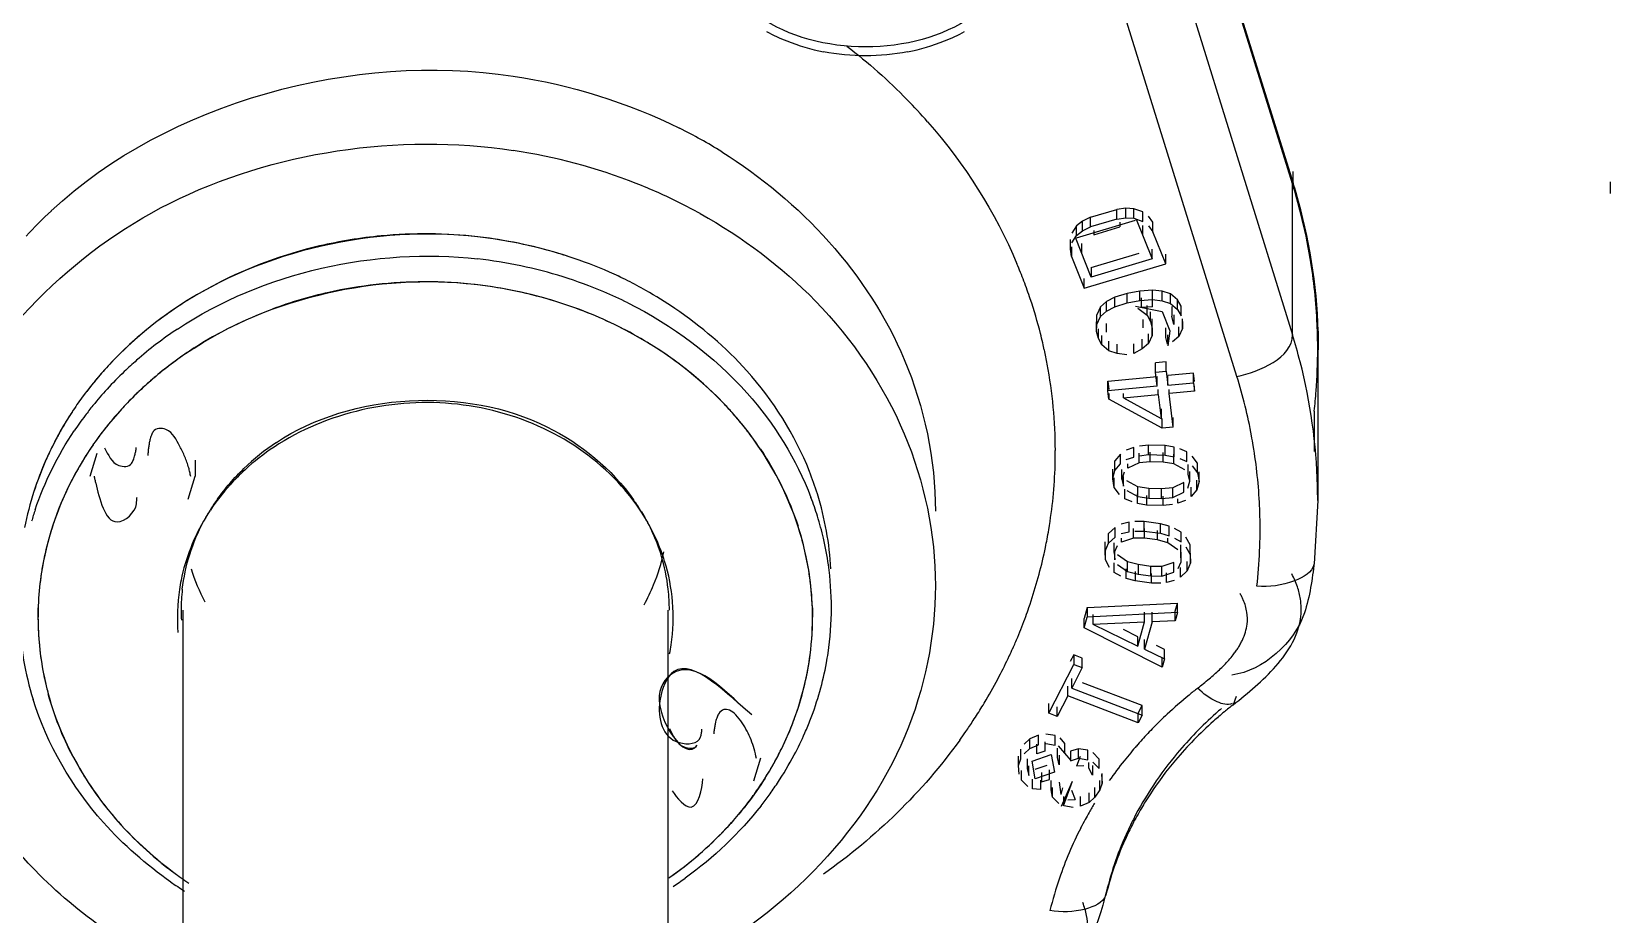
# Model space of a CAD drawing. Header units: millimetres. Extents: x 0 to 10500, y 0 to 7425.
# Drawn here: x 2895.42 to 2937.2, y 5648.55 to 5671.92 of the extents above; entities that cross this region are included whole.
import ezdxf

# ---------------------------------------------------------------- set-up
doc = ezdxf.new("R2010")
doc.units = ezdxf.units.MM
doc.header["$LTSCALE"] = 577.5
doc.layers.get('0').update_dxf_attribs({"linetype": 'CONTINUOUS'})

msp = doc.modelspace()

# ---------------------------------------------------------------- linework, layer by layer
at = {"color": 6, "linetype": 'Continuous'}
for p, q in [((2928.791, 5667.889), (2923.622, 5684.541)), ((2923.624, 5684.547), (2928.809, 5667.907)), ((2923.622, 5680.541), (2928.791, 5663.888)), ((2927.319, 5662.784), (2922.487, 5678.35)), ((2928.809, 5667.907), (2928.809, 5668.215)), ((2928.791, 5663.888), (2928.791, 5667.889)), ((2937.205, 5667.632), (2937.205, 5667.939)), ((2923.233, 5666.898), (2923.077, 5666.773)), ((2923.449, 5667.002), (2923.233, 5666.898)), ((2923.233, 5666.644), (2923.233, 5666.898)), ((2923.449, 5667.002), (2924.138, 5667.209)), ((2923.449, 5666.748), (2923.449, 5667.002)), ((2924.138, 5666.955), (2923.449, 5666.748)), ((2924.382, 5667.242), (2924.138, 5667.209)), ((2924.138, 5666.955), (2924.138, 5667.209)), ((2924.138, 5666.955), (2924.382, 5666.988)), ((2924.382, 5666.988), (2924.382, 5667.242)), ((2924.594, 5667.227), (2924.382, 5667.242)), ((2924.382, 5666.988), (2924.594, 5666.973)), ((2924.594, 5666.973), (2924.594, 5667.227)), ((2924.834, 5667.142), (2924.594, 5667.227)), ((2924.594, 5666.973), (2924.834, 5666.888)), ((2924.834, 5666.888), (2924.834, 5667.142)), ((2925.098, 5666.868), (2924.982, 5667.029)), ((2925.098, 5666.614), (2925.098, 5666.868)), ((2923.077, 5666.773), (2922.95, 5666.577)), ((2922.95, 5666.323), (2923.077, 5666.519)), ((2923.077, 5666.519), (2923.077, 5666.773)), ((2923.077, 5666.519), (2923.233, 5666.644)), ((2923.233, 5666.644), (2923.449, 5666.748)), ((2924.982, 5666.775), (2925.098, 5666.614)), ((2925.435, 5665.772), (2925.098, 5666.614)), ((2922.914, 5666.155), (2922.914, 5666.409)), ((2922.938, 5665.966), (2922.914, 5666.155)), ((2922.938, 5666.22), (2922.938, 5665.966)), ((2923.466, 5665.671), (2924.737, 5666.053)), ((2925.075, 5665.9), (2925.075, 5666.154)), ((2925.435, 5665.772), (2925.435, 5666.026)), ((2922.938, 5665.966), (2923.274, 5665.124)), ((2923.274, 5665.124), (2925.435, 5665.772)), ((2925.075, 5665.9), (2923.466, 5665.417)), ((2923.466, 5665.671), (2923.466, 5665.417)), ((2923.274, 5665.124), (2923.274, 5665.378)), ((2923.872, 5664.773), (2923.708, 5664.628)), ((2924.091, 5664.889), (2923.872, 5664.773)), ((2923.872, 5664.519), (2923.872, 5664.773)), ((2924.415, 5664.987), (2924.091, 5664.889)), ((2924.091, 5664.635), (2924.091, 5664.889)), ((2924.748, 5665.049), (2924.415, 5664.987)), ((2924.415, 5664.733), (2924.415, 5664.987)), ((2924.415, 5664.733), (2924.748, 5664.795)), ((2925.09, 5665.075), (2924.748, 5665.049)), ((2924.748, 5664.795), (2924.748, 5665.049)), ((2924.748, 5664.795), (2925.09, 5664.821)), ((2924.793, 5664.614), (2924.793, 5664.868)), ((2925.09, 5664.821), (2925.09, 5665.075)), ((2925.346, 5665.046), (2925.09, 5665.075)), ((2925.09, 5664.821), (2925.346, 5664.792)), ((2925.346, 5664.792), (2925.346, 5665.046)), ((2925.563, 5664.972), (2925.346, 5665.046)), ((2925.346, 5664.792), (2925.563, 5664.718)), ((2925.563, 5664.718), (2925.563, 5664.972)), ((2925.751, 5664.817), (2925.563, 5664.972)), ((2925.751, 5664.563), (2925.751, 5664.817)), ((2925.843, 5664.645), (2925.751, 5664.817)), ((2923.708, 5664.628), (2923.61, 5664.42)), ((2923.61, 5664.166), (2923.61, 5664.42)), ((2923.61, 5664.166), (2923.708, 5664.374)), ((2923.708, 5664.374), (2923.708, 5664.628)), ((2923.708, 5664.374), (2923.872, 5664.519)), ((2923.872, 5664.519), (2924.091, 5664.635)), ((2924.091, 5664.635), (2924.415, 5664.733)), ((2924.698, 5664.596), (2924.942, 5664.413)), ((2924.942, 5664.413), (2924.942, 5664.667)), ((2924.942, 5664.413), (2925.035, 5664.241)), ((2925.035, 5664.241), (2925.035, 5664.495)), ((2925.563, 5664.718), (2925.751, 5664.563)), ((2925.751, 5664.563), (2925.843, 5664.391)), ((2925.843, 5664.391), (2925.843, 5664.645)), ((2923.608, 5663.976), (2923.608, 5664.23)), ((2923.608, 5663.976), (2923.61, 5664.166)), ((2923.653, 5663.795), (2923.608, 5663.976)), ((2923.653, 5663.795), (2923.653, 5664.049)), ((2924.979, 5663.661), (2924.979, 5663.915)), ((2925.035, 5664.241), (2925.079, 5664.059)), ((2925.077, 5663.869), (2925.077, 5664.123)), ((2925.079, 5664.059), (2925.077, 5663.869)), ((2925.079, 5664.059), (2925.079, 5664.313)), ((2925.779, 5663.847), (2925.779, 5664.101)), ((2925.876, 5664.055), (2925.779, 5663.847)), ((2925.876, 5664.055), (2925.876, 5664.309)), ((2925.879, 5664.246), (2925.876, 5664.055)), ((2923.745, 5663.622), (2923.653, 5663.795)), ((2923.745, 5663.622), (2923.745, 5663.876)), ((2923.933, 5663.467), (2923.745, 5663.622)), ((2923.933, 5663.467), (2923.933, 5663.721)), ((2924.15, 5663.393), (2924.15, 5663.647)), ((2924.596, 5663.4), (2924.596, 5663.654)), ((2924.816, 5663.517), (2924.596, 5663.4)), ((2924.816, 5663.517), (2924.816, 5663.771)), ((2924.979, 5663.661), (2924.816, 5663.517)), ((2925.077, 5663.869), (2924.979, 5663.661)), ((2925.482, 5663.894), (2925.482, 5663.64)), ((2925.779, 5663.847), (2925.615, 5663.703)), ((2929.458, 5663.509), (2929.458, 5659.509)), ((2929.483, 5663.507), (2929.483, 5663.815)), ((2924.15, 5663.393), (2923.933, 5663.467)), ((2924.406, 5663.365), (2924.15, 5663.393)), ((2925.451, 5663.179), (2925.161, 5663.153)), ((2925.161, 5662.899), (2925.161, 5663.153)), ((2925.451, 5662.925), (2925.451, 5663.179)), ((2923.9, 5662.663), (2925.206, 5662.783)), ((2923.9, 5662.409), (2923.9, 5662.663)), ((2923.9, 5662.663), (2923.928, 5662.441)), ((2925.161, 5662.899), (2925.451, 5662.925)), ((2925.206, 5662.529), (2925.161, 5662.899)), ((2925.206, 5662.529), (2925.206, 5662.783)), ((2925.451, 5662.925), (2925.496, 5662.556)), ((2926.173, 5662.873), (2925.496, 5662.81)), ((2925.496, 5662.556), (2925.496, 5662.81)), ((2926.173, 5662.619), (2926.173, 5662.873)), ((2926.201, 5662.651), (2926.173, 5662.873)), ((2925.206, 5662.529), (2923.9, 5662.409)), ((2923.928, 5662.187), (2923.9, 5662.409)), ((2923.928, 5662.335), (2923.928, 5662.187)), ((2924.314, 5662.223), (2924.314, 5662.335)), ((2924.314, 5662.223), (2925.233, 5662.308)), ((2925.233, 5662.308), (2925.233, 5662.441)), ((2925.233, 5662.308), (2925.311, 5661.68)), ((2925.496, 5662.556), (2926.173, 5662.619)), ((2925.524, 5662.335), (2925.524, 5662.441)), ((2926.201, 5662.397), (2925.524, 5662.335)), ((2925.633, 5661.449), (2925.524, 5662.335)), ((2926.173, 5662.619), (2926.201, 5662.397)), ((2926.201, 5662.397), (2926.201, 5662.529)), ((2925.343, 5661.422), (2923.928, 5662.187)), ((2924.314, 5662.223), (2925.311, 5661.68)), ((2925.311, 5661.934), (2925.311, 5661.68)), ((2929.366, 5661.87), (2929.366, 5660.803)), ((2925.343, 5661.422), (2925.343, 5661.676)), ((2925.633, 5661.449), (2925.343, 5661.422)), ((2925.633, 5661.449), (2925.633, 5661.703)), ((2897.143, 5660.75), (2896.958, 5660.138)), ((2899.751, 5660.576), (2899.751, 5660.146)), ((2924.243, 5660.734), (2924.09, 5660.553)), ((2924.243, 5660.48), (2924.243, 5660.734)), ((2924.59, 5660.91), (2924.393, 5660.841)), ((2924.393, 5660.587), (2924.59, 5660.656)), ((2924.59, 5660.656), (2924.59, 5660.91)), ((2924.731, 5660.503), (2924.731, 5660.757)), ((2924.982, 5660.973), (2924.738, 5660.943)), ((2924.738, 5660.689), (2924.982, 5660.719)), ((2924.982, 5660.719), (2924.982, 5660.973)), ((2925.42, 5660.96), (2924.982, 5660.973)), ((2924.982, 5660.719), (2925.42, 5660.706)), ((2925.024, 5660.532), (2925.024, 5660.786)), ((2925.364, 5660.522), (2925.364, 5660.776)), ((2925.42, 5660.706), (2925.42, 5660.96)), ((2925.661, 5660.916), (2925.42, 5660.96)), ((2925.42, 5660.706), (2925.661, 5660.662)), ((2925.654, 5660.477), (2925.654, 5660.731)), ((2925.661, 5660.662), (2925.661, 5660.916)), ((2925.997, 5660.795), (2925.806, 5660.875)), ((2925.806, 5660.621), (2925.997, 5660.541)), ((2925.997, 5660.541), (2925.997, 5660.795)), ((2926.277, 5660.49), (2926.139, 5660.679)), ((2899.565, 5659.543), (2899.75, 5660.154)), ((2924.033, 5660.078), (2924.033, 5660.332)), ((2924.033, 5660.078), (2924.09, 5660.299)), ((2924.09, 5660.299), (2924.09, 5660.553)), ((2924.09, 5660.299), (2924.243, 5660.48)), ((2924.276, 5660.071), (2924.276, 5660.325)), ((2924.332, 5660.255), (2924.276, 5660.071)), ((2924.731, 5660.503), (2924.433, 5660.363)), ((2924.433, 5660.363), (2924.433, 5660.477)), ((2925.024, 5660.532), (2924.731, 5660.503)), ((2925.364, 5660.522), (2925.024, 5660.532)), ((2925.654, 5660.477), (2925.364, 5660.522)), ((2925.94, 5660.32), (2925.654, 5660.477)), ((2926.033, 5660.206), (2926.033, 5660.46)), ((2926.074, 5660.019), (2926.033, 5660.206)), ((2926.074, 5660.019), (2926.074, 5660.273)), ((2926.139, 5660.425), (2926.277, 5660.236)), ((2926.277, 5660.236), (2926.277, 5660.49)), ((2926.277, 5660.236), (2926.318, 5660.012)), ((2926.318, 5660.012), (2926.318, 5660.266)), ((2924.073, 5659.854), (2924.033, 5660.078)), ((2924.073, 5659.854), (2924.073, 5660.108)), ((2924.212, 5659.664), (2924.073, 5659.854)), ((2924.276, 5660.071), (2924.317, 5659.884)), ((2924.317, 5659.884), (2924.317, 5660.138)), ((2924.353, 5659.548), (2924.353, 5659.802)), ((2924.696, 5659.867), (2924.41, 5660.024)), ((2924.41, 5659.77), (2924.696, 5659.613)), ((2924.696, 5659.613), (2924.696, 5659.867)), ((2924.986, 5659.821), (2924.696, 5659.867)), ((2924.986, 5659.821), (2924.986, 5659.567)), ((2925.327, 5659.811), (2924.986, 5659.821)), ((2925.62, 5659.84), (2925.327, 5659.811)), ((2925.327, 5659.557), (2925.327, 5659.811)), ((2925.917, 5659.98), (2925.62, 5659.84)), ((2925.62, 5659.586), (2925.62, 5659.84)), ((2925.917, 5659.726), (2925.917, 5659.98)), ((2926.019, 5659.835), (2926.074, 5660.019)), ((2926.107, 5659.609), (2926.107, 5659.863)), ((2926.26, 5659.79), (2926.107, 5659.609)), ((2926.26, 5659.79), (2926.26, 5660.044)), ((2926.318, 5660.012), (2926.26, 5659.79)), ((2924.545, 5659.469), (2924.353, 5659.548)), ((2924.689, 5659.427), (2924.689, 5659.681)), ((2924.931, 5659.383), (2924.689, 5659.427)), ((2924.696, 5659.613), (2924.986, 5659.567)), ((2924.931, 5659.637), (2924.931, 5659.383)), ((2925.368, 5659.371), (2924.931, 5659.383)), ((2924.986, 5659.567), (2925.327, 5659.557)), ((2925.327, 5659.557), (2925.62, 5659.586)), ((2925.368, 5659.371), (2925.368, 5659.625)), ((2925.613, 5659.401), (2925.368, 5659.371)), ((2925.62, 5659.586), (2925.917, 5659.726)), ((2925.76, 5659.434), (2925.76, 5659.548)), ((2925.957, 5659.502), (2925.76, 5659.434)), ((2929.458, 5659.509), (2929.364, 5657.827)), ((2900.117, 5659.203), (2900.027, 5659.054)), ((2911.563, 5659.203), (2911.652, 5659.054)), ((2924.465, 5658.93), (2924.259, 5658.883)), ((2924.465, 5658.676), (2924.465, 5658.93)), ((2924.862, 5658.951), (2924.616, 5658.947)), ((2924.862, 5658.697), (2924.862, 5658.951)), ((2925.295, 5658.892), (2924.862, 5658.951)), ((2924.095, 5658.792), (2923.918, 5658.629)), ((2923.918, 5658.375), (2923.918, 5658.629)), ((2923.918, 5658.375), (2924.095, 5658.538)), ((2924.095, 5658.538), (2924.095, 5658.792)), ((2924.259, 5658.629), (2924.465, 5658.676)), ((2924.582, 5658.51), (2924.268, 5658.402)), ((2924.268, 5658.402), (2924.268, 5658.507)), ((2924.582, 5658.51), (2924.582, 5658.764)), ((2924.877, 5658.507), (2924.582, 5658.51)), ((2924.616, 5658.693), (2924.862, 5658.697)), ((2924.862, 5658.697), (2925.295, 5658.638)), ((2924.877, 5658.507), (2924.877, 5658.761)), ((2925.214, 5658.462), (2924.877, 5658.507)), ((2925.214, 5658.462), (2925.214, 5658.716)), ((2925.295, 5658.638), (2925.295, 5658.892)), ((2925.529, 5658.823), (2925.295, 5658.892)), ((2925.295, 5658.638), (2925.529, 5658.569)), ((2925.495, 5658.386), (2925.495, 5658.507)), ((2925.529, 5658.569), (2925.529, 5658.823)), ((2925.845, 5658.667), (2925.666, 5658.767)), ((2925.666, 5658.513), (2925.845, 5658.413)), ((2925.845, 5658.413), (2925.845, 5658.667)), ((2926.08, 5658.335), (2925.969, 5658.538)), ((2923.83, 5658.161), (2923.83, 5658.415)), ((2923.83, 5658.161), (2923.918, 5658.375)), ((2923.838, 5657.935), (2923.83, 5658.161)), ((2923.838, 5657.935), (2923.838, 5658.189)), ((2924.07, 5658.128), (2924.07, 5658.382)), ((2924.152, 5658.305), (2924.07, 5658.128)), ((2924.07, 5658.128), (2924.085, 5657.939)), ((2924.085, 5657.939), (2924.085, 5658.193)), ((2924.423, 5657.884), (2924.161, 5658.07)), ((2925.495, 5658.386), (2925.214, 5658.462)), ((2925.757, 5658.2), (2925.495, 5658.386)), ((2925.833, 5658.077), (2925.833, 5658.331)), ((2925.848, 5657.887), (2925.833, 5658.077)), ((2925.848, 5657.887), (2925.848, 5658.141)), ((2925.969, 5658.284), (2926.08, 5658.081)), ((2926.08, 5658.081), (2926.08, 5658.335)), ((2926.08, 5658.081), (2926.088, 5657.854)), ((2926.088, 5657.854), (2926.088, 5658.108)), ((2923.949, 5657.732), (2923.838, 5657.935)), ((2924.073, 5657.602), (2924.073, 5657.856)), ((2924.161, 5657.816), (2924.423, 5657.63)), ((2924.39, 5657.446), (2924.39, 5657.7)), ((2924.423, 5657.63), (2924.423, 5657.884)), ((2924.705, 5657.808), (2924.423, 5657.884)), ((2924.705, 5657.808), (2924.705, 5657.554)), ((2925.041, 5657.762), (2924.705, 5657.808)), ((2925.041, 5657.508), (2925.041, 5657.762)), ((2925.336, 5657.76), (2925.041, 5657.762)), ((2925.651, 5657.867), (2925.336, 5657.76)), ((2925.336, 5657.506), (2925.336, 5657.76)), ((2925.651, 5657.613), (2925.651, 5657.867)), ((2925.767, 5657.71), (2925.848, 5657.887)), ((2925.823, 5657.477), (2925.823, 5657.731)), ((2926.001, 5657.641), (2926.001, 5657.895)), ((2926.088, 5657.854), (2926.001, 5657.641)), ((2924.252, 5657.503), (2924.073, 5657.602)), ((2924.623, 5657.377), (2924.39, 5657.446)), ((2924.423, 5657.63), (2924.705, 5657.554)), ((2924.623, 5657.631), (2924.623, 5657.377)), ((2925.056, 5657.318), (2924.623, 5657.377)), ((2924.705, 5657.554), (2925.041, 5657.508)), ((2925.041, 5657.508), (2925.336, 5657.506)), ((2925.056, 5657.318), (2925.056, 5657.572)), ((2925.303, 5657.322), (2925.056, 5657.318)), ((2925.336, 5657.506), (2925.651, 5657.613)), ((2925.454, 5657.339), (2925.454, 5657.593)), ((2925.659, 5657.387), (2925.454, 5657.339)), ((2926.001, 5657.641), (2925.823, 5657.477)), ((2895.59, 5656.667), (2895.59, 5656.417)), ((2899.42, 5656.606), (2899.42, 5642.358)), ((2912.259, 5656.606), (2912.259, 5642.358)), ((2916.09, 5656.667), (2916.09, 5656.417)), ((2923.361, 5656.675), (2923.281, 5656.386)), ((2923.281, 5656.132), (2923.361, 5656.421)), ((2923.361, 5656.675), (2925.744, 5656.793)), ((2923.361, 5656.675), (2923.361, 5656.421)), ((2925.744, 5656.539), (2923.361, 5656.421)), ((2923.51, 5656.491), (2923.51, 5656.237)), ((2924.877, 5656.298), (2924.877, 5656.552)), ((2925.076, 5656.295), (2925.076, 5656.549)), ((2925.684, 5656.577), (2925.744, 5656.793)), ((2925.684, 5656.323), (2925.684, 5656.577)), ((2925.744, 5656.539), (2925.684, 5656.323)), ((2925.744, 5656.539), (2925.744, 5656.793)), ((2923.281, 5656.132), (2923.281, 5656.386)), ((2925.346, 5655.095), (2923.281, 5656.132)), ((2923.51, 5656.237), (2924.877, 5656.298)), ((2923.51, 5656.237), (2924.698, 5655.648)), ((2924.698, 5655.902), (2924.321, 5656.089)), ((2924.698, 5655.648), (2924.877, 5656.298)), ((2925.076, 5656.295), (2924.878, 5655.573)), ((2925.684, 5656.323), (2925.076, 5656.295)), ((2924.698, 5655.648), (2924.698, 5655.902)), ((2924.878, 5655.573), (2924.878, 5655.827)), ((2924.878, 5655.573), (2925.406, 5655.312)), ((2925.406, 5655.566), (2925.188, 5655.673)), ((2925.406, 5655.312), (2925.406, 5655.566)), ((2922.342, 5653.879), (2923.003, 5655.169)), ((2923.003, 5655.423), (2922.911, 5655.244)), ((2923.003, 5655.423), (2923.003, 5655.169)), ((2923.225, 5655.337), (2923.003, 5655.423)), ((2923.003, 5655.169), (2923.225, 5655.083)), ((2923.225, 5655.083), (2923.225, 5655.337)), ((2925.346, 5655.095), (2925.346, 5655.349)), ((2925.406, 5655.312), (2925.346, 5655.095)), ((2923.225, 5655.083), (2922.947, 5654.54)), ((2922.947, 5654.54), (2922.947, 5654.794)), ((2922.843, 5654.337), (2922.565, 5653.794)), ((2922.843, 5654.337), (2922.843, 5654.591)), ((2924.71, 5653.62), (2922.843, 5654.337)), ((2922.947, 5654.54), (2924.814, 5653.823)), ((2924.814, 5654.077), (2923.237, 5654.683)), ((2927.3, 5654.321), (2927.217, 5654.1)), ((2922.342, 5653.879), (2922.342, 5654.133)), ((2922.565, 5653.794), (2922.565, 5654.048)), ((2924.71, 5653.874), (2924.814, 5654.077)), ((2924.814, 5653.823), (2924.814, 5654.077)), ((2922.565, 5653.794), (2922.342, 5653.879)), ((2924.71, 5653.62), (2924.71, 5653.874)), ((2924.814, 5653.823), (2924.71, 5653.62)), ((2921.836, 5653.195), (2921.687, 5653.055)), ((2922.07, 5653.293), (2921.836, 5653.195)), ((2921.836, 5652.941), (2921.836, 5653.195)), ((2922.07, 5653.039), (2922.07, 5653.293)), ((2922.514, 5653.286), (2922.26, 5653.326)), ((2922.26, 5653.072), (2922.514, 5653.032)), ((2922.514, 5653.032), (2922.514, 5653.286)), ((2922.766, 5653.074), (2922.64, 5653.223)), ((2914.536, 5652.084), (2914.722, 5652.695)), ((2921.537, 5652.49), (2921.537, 5652.744)), ((2921.537, 5652.49), (2921.602, 5652.672)), ((2921.602, 5652.672), (2921.602, 5652.926)), ((2921.687, 5652.801), (2921.836, 5652.941)), ((2921.836, 5652.941), (2922.07, 5653.039)), ((2923.125, 5652.938), (2922.913, 5652.873)), ((2922.913, 5652.619), (2923.125, 5652.684)), ((2923.125, 5652.684), (2923.125, 5652.938)), ((2923.378, 5652.898), (2923.125, 5652.938)), ((2923.125, 5652.684), (2923.378, 5652.644)), ((2923.378, 5652.644), (2923.378, 5652.898)), ((2923.673, 5652.665), (2923.505, 5652.835)), ((2923.673, 5652.411), (2923.673, 5652.665)), ((2921.557, 5652.267), (2921.537, 5652.49)), ((2921.619, 5652.107), (2921.619, 5652.361)), ((2923.398, 5652.42), (2923.398, 5652.571)), ((2923.505, 5652.581), (2923.673, 5652.411)), ((2923.735, 5652.252), (2923.755, 5652.028)), ((2923.755, 5652.028), (2923.755, 5652.282)), ((2921.787, 5651.938), (2921.619, 5652.107)), ((2921.913, 5651.875), (2921.913, 5652.129)), ((2922.125, 5651.855), (2921.913, 5651.875)), ((2922.441, 5651.655), (2922.4, 5651.846)), ((2922.441, 5651.655), (2922.441, 5651.909)), ((2922.672, 5651.722), (2922.716, 5651.9)), ((2923.562, 5651.653), (2923.562, 5651.907)), ((2923.69, 5651.846), (2923.562, 5651.653)), ((2923.69, 5651.846), (2923.69, 5652.1)), ((2923.755, 5652.028), (2923.69, 5651.846)), ((2922.609, 5651.485), (2922.441, 5651.655)), ((2922.735, 5651.422), (2922.735, 5651.676)), ((2922.989, 5651.382), (2922.735, 5651.422)), ((2923.179, 5651.415), (2923.179, 5651.669)), ((2923.413, 5651.513), (2923.179, 5651.415)), ((2923.413, 5651.513), (2923.413, 5651.767)), ((2923.562, 5651.653), (2923.413, 5651.513)), ((2923.863, 5649.146), (2923.853, 5649.058))]:
    msp.add_line(p, q, dxfattribs=at)
at = {"color": 2, "linetype": 'Continuous'}
for p, q in [((2923.075, 5666.459), (2924.638, 5666.928)), ((2924.223, 5666.868), (2924.223, 5666.744)), ((2924.654, 5666.952), (2925.075, 5665.9)), ((2923.466, 5665.417), (2923.045, 5666.47)), ((2923.533, 5666.537), (2924.223, 5666.744)), ((2923.533, 5666.654), (2923.533, 5666.537)), ((2924.822, 5666.785), (2924.822, 5666.531)), ((2923.214, 5666.049), (2923.214, 5666.303)), ((2925.088, 5664.63), (2925.088, 5664.884)), ((2924.633, 5664.645), (2925.342, 5664.507)), ((2925.088, 5664.63), (2924.793, 5664.614)), ((2925.342, 5664.507), (2925.543, 5663.993)), ((2925.596, 5664.637), (2925.596, 5664.383)), ((2925.65, 5664.165), (2925.596, 5664.383)), ((2925.65, 5664.419), (2925.65, 5664.165)), ((2923.86, 5664.187), (2923.86, 5663.964)), ((2924.828, 5664.294), (2924.828, 5664.072)), ((2925.437, 5663.822), (2925.437, 5664.076)), ((2925.543, 5663.993), (2925.493, 5663.595)), ((2925.482, 5663.64), (2925.437, 5663.822)), ((2922.026, 5652.804), (2922.026, 5653.058)), ((2922.238, 5653.123), (2922.238, 5652.869)), ((2922.766, 5652.82), (2922.766, 5653.074)), ((2921.769, 5652.672), (2921.769, 5652.418)), ((2921.897, 5652.611), (2922.406, 5652.785)), ((2922.238, 5652.869), (2922.026, 5652.804)), ((2922.406, 5652.785), (2922.488, 5652.317)), ((2922.575, 5652.701), (2922.575, 5652.955)), ((2922.616, 5652.51), (2922.575, 5652.701)), ((2922.932, 5652.625), (2922.598, 5653.018)), ((2922.616, 5652.764), (2922.616, 5652.51)), ((2922.913, 5652.873), (2922.913, 5652.619)), ((2923.173, 5652.732), (2923.075, 5652.472)), ((2921.769, 5652.418), (2921.81, 5652.226)), ((2921.81, 5652.226), (2921.81, 5652.48)), ((2921.979, 5652.142), (2921.897, 5652.611)), ((2921.979, 5652.396), (2922.301, 5652.506)), ((2922.488, 5652.317), (2921.979, 5652.142)), ((2922.147, 5652.312), (2922.147, 5652.058)), ((2922.359, 5652.124), (2922.359, 5652.378)), ((2923.271, 5652.483), (2923.075, 5652.472)), ((2923.502, 5652.239), (2923.398, 5652.42)), ((2923.502, 5652.493), (2923.502, 5652.239)), ((2922.125, 5652.109), (2922.125, 5651.855)), ((2922.147, 5652.058), (2922.359, 5652.124)), ((2922.4, 5651.846), (2922.4, 5652.1)), ((2922.672, 5651.722), (2922.628, 5652.052)), ((2922.674, 5651.42), (2922.967, 5652.078)), ((2922.729, 5651.423), (2922.967, 5652.078)), ((2922.94, 5651.842), (2923.038, 5651.594)), ((2922.842, 5651.583), (2923.038, 5651.594))]:
    msp.add_line(p, q, dxfattribs=at)
at = {"color": 6, "linetype": 'Continuous'}
for centre, radius, start, end in [((2917.383, 5676.638), 5.349, 242.0088, 248.3023), ((2917.604, 5676.638), 5.349, 291.6977, 297.9912), ((2917.457, 5676.825), 5.55, 248.3058, 258.819), ((2917.53, 5676.825), 5.55, 281.181, 291.6942), ((2908.179, 5659.923), 14.57, 41.2481, 44.3712), ((2906.412, 5656.991), 13.814, 58.2314, 63.5205), ((2905.893, 5653.769), 15.17, 68.6425, 81.3748), ((2906.206, 5654.595), 14.287, 63.5402, 68.6034), ((2914.453, 5663.438), 15.012, 14.0679, 17.2455), ((2914.602, 5663.48), 14.881, 16.2469, 17.3071), ((2906.393, 5654.984), 13.855, 60.9725, 63.5167), ((2914.586, 5663.479), 14.897, 1.9437, 16.2343), ((2904.303, 5658.207), 12.258, 132.999, 137.4324), ((2914.606, 5663.476), 14.855, 9.4266, 14.0712), ((2905.819, 5654.335), 12.226, 95.3806, 103.122), ((2905.84, 5654.168), 12.394, 83.5619, 95.4048), ((2905.852, 5654.348), 12.213, 71.8992, 83.5247), ((2905.85, 5653.752), 12.224, 72.6903, 83.5363), ((2909.356, 5660.652), 13.178, 20.7035, 22.8587), ((2914.788, 5663.506), 14.671, 2.5792, 9.4261), ((2905.336, 5655.534), 10.925, 117.4, 123.6448), ((2905.838, 5653.521), 11.772, 90.1108, 102.5219), ((2905.844, 5653.547), 11.747, 83.2522, 90.1404), ((2905.852, 5653.646), 11.647, 72.7936, 83.2338), ((2905.982, 5654.176), 11.78, 67.1129, 72.6898), ((2906.214, 5655.31), 11.184, 63.5241, 66.2849), ((2909.41, 5660.673), 13.121, 19.6078, 20.7027), ((2905.761, 5653.907), 11.379, 102.568, 110.4574), ((2906.036, 5654.213), 11.052, 63.5931, 72.8369), ((2906.191, 5654.676), 11.238, 63.5293, 67.1016), ((2909.447, 5660.686), 13.081, 18.5079, 19.6078), ((2909.541, 5660.717), 12.982, 14.2894, 18.5119), ((2905.044, 5655.392), 10.395, 123.661, 131.1778), ((2906.286, 5654.747), 10.462, 58.6012, 63.5185), ((2909.64, 5660.743), 12.88, 13.1607, 14.2853), ((2914.852, 5663.51), 14.606, 0.0004, 2.5745), ((2914.798, 5663.497), 14.685, 1.1657, 1.9005), ((2905.135, 5655.13), 10.001, 122.7456, 129.5613), ((2906.344, 5654.843), 10.35, 55.9935, 58.5994), ((2909.677, 5660.752), 12.841, 12.3138, 13.1605), ((2914.446, 5659.435), 15.02, 14.4329, 17.2451), ((2914.822, 5663.51), 14.636, 355.667, 359.9998), ((2914.83, 5663.498), 14.652, 359.9882, 1.1659), ((2904.849, 5655.621), 10.094, 131.1998, 133.724), ((2906.528, 5655.105), 10.03, 48.265, 56.0258), ((2909.71, 5660.759), 12.808, 11.461, 12.3138), ((2909.743, 5660.766), 12.775, 10.598, 11.461), ((2909.936, 5660.798), 12.579, 0.1596, 10.6151), ((2914.673, 5659.493), 14.786, 1.5436, 14.4381), ((2904.325, 5656.691), 9.379, 139.916, 143.3773), ((2904.692, 5655.784), 9.868, 133.7188, 137.4849), ((2904.958, 5655.347), 9.721, 129.5767, 132.6126), ((2914.192, 5658.705), 13.747, 10.5267, 17.261), ((2904.483, 5655.975), 9.585, 137.486, 140.8906), ((2904.793, 5655.526), 9.477, 132.6077, 136.6076), ((2906.955, 5655.585), 9.387, 42.0605, 48.2578), ((2914.816, 5663.511), 14.642, 353.5669, 355.6675), ((2903.947, 5656.96), 8.915, 146.4027, 149.928), ((2904.306, 5656.12), 9.356, 140.8957, 142.9758), ((2904.464, 5655.827), 9.031, 137.9006, 142.687), ((2904.648, 5655.665), 9.276, 136.617, 137.9164), ((2907.263, 5655.87), 8.967, 38.1044, 42.0292), ((2903.868, 5657.007), 8.823, 149.9306, 151.8958), ((2904.128, 5656.254), 9.133, 142.9714, 146.1053), ((2903.666, 5657.108), 8.597, 151.8585, 162.1553), ((2904.122, 5656.085), 8.603, 145.0485, 147.0133), ((2904.228, 5656.01), 8.733, 142.7003, 145.0452), ((2905.334, 5655.876), 6.202, 123.6394, 133.8425), ((2907.353, 5655.942), 8.852, 36.8086, 38.0989), ((2907.433, 5656.001), 8.752, 33.7523, 36.812), ((2914.314, 5658.729), 13.622, 9.4268, 10.5189), ((2903.951, 5656.19), 8.402, 146.9823, 156.5148), ((2905.341, 5655.656), 6.324, 123.6421, 132.4705), ((2910.116, 5660.807), 12.399, 358.3264, 359.2508), ((2910.146, 5660.807), 12.368, 359.2508, 0.1202), ((2914.401, 5658.743), 13.534, 2.6185, 9.432), ((2905.153, 5655.865), 6.043, 132.4899, 137.8614), ((2909.964, 5660.815), 12.551, 350.4562, 358.3123), ((2904.897, 5656.091), 5.701, 137.827, 146.3497), ((2906.834, 5656.135), 5.634, 31.2346, 41.7555), ((2914.851, 5659.51), 14.607, 359.9975, 1.4956), ((2903.567, 5656.354), 7.984, 156.4929, 168.0538), ((2904.711, 5656.425), 5.369, 146.4018, 148.8463), ((2904.771, 5656.385), 5.441, 144.5183, 146.4007), ((2906.899, 5656.381), 5.451, 31.1721, 35.1886), ((2908.257, 5656.613), 8.339, 17.2776, 20.9079), ((2914.464, 5658.747), 13.47, 1.4872, 2.6137), ((2903.458, 5656.597), 8.377, 161.467, 163.6371), ((2904.664, 5656.454), 5.314, 148.845, 151.9586), ((2904.694, 5656.233), 5.454, 146.4047, 148.8012), ((2908.359, 5656.646), 8.231, 13.0729, 17.272), ((2914.45, 5658.747), 13.484, 353.5637, 1.4831), ((2908.244, 5656.398), 7.845, 8.0033, 18.019), ((2908.392, 5656.654), 8.198, 8.0908, 13.0735), ((2909.773, 5660.845), 12.744, 348.3258, 349.332), ((2909.809, 5660.838), 12.707, 349.3319, 350.4701), ((2907.266, 5659.186), 4.998, 337.5067, 347.9825), ((2909.625, 5660.879), 12.896, 340.9688, 347.5107), ((2909.743, 5660.851), 12.775, 347.5195, 348.3259), ((2903.305, 5656.418), 7.715, 169.6524, 181.4847), ((2903.305, 5656.417), 7.715, 168.1114, 169.6437), ((2904.502, 5659.217), 5.092, 197.349, 208.0625), ((2907.368, 5656.597), 4.933, 6.5535, 17.2793), ((2907.396, 5656.409), 5.006, 4.7448, 17.314), ((2908.447, 5656.661), 8.141, 0.0406, 8.0948), ((2904.206, 5656.418), 4.929, 168.5538, 171.4777), ((2907.082, 5659.259), 5.196, 331.0954, 337.5352), ((2908.327, 5656.41), 7.762, 0.8675, 7.9994), ((2904.212, 5656.419), 4.934, 171.4996, 184.7497), ((2904.229, 5656.609), 4.85, 173.5152, 180.0387), ((2907.402, 5656.602), 4.898, 3.2133, 6.5454), ((2907.421, 5656.603), 4.879, 0.0353, 3.2132), ((2907.467, 5656.414), 4.934, 351.4996, 4.7497), ((2927.3, 5656.636), 1.722, 353.5731, 8.6159), ((2904.258, 5656.609), 4.879, 180.0353, 183.2132), ((2908.413, 5656.411), 7.676, 352.5764, 0.8699), ((2908.53, 5656.661), 8.059, 351.4714, 0.0419), ((2909.46, 5660.935), 13.07, 337.2995, 339.8706), ((2909.512, 5660.916), 13.015, 339.8716, 340.9773), ((2903.314, 5656.683), 8.224, 182.3465, 197.2573), ((2903.342, 5656.419), 7.752, 181.4806, 192.5649), ((2907.475, 5656.415), 4.927, 348.7283, 351.4781), ((2909.255, 5661.024), 13.294, 334.9347, 335.8916), ((2909.362, 5660.976), 13.177, 335.8909, 337.2995), ((2908.251, 5656.441), 7.84, 341.0044, 352.5157), ((2908.286, 5656.714), 8.309, 338.8681, 349.5458), ((2908.536, 5656.661), 8.053, 349.5919, 351.4623), ((2909.098, 5661.098), 13.467, 332.3865, 334.9313), ((2924.879, 5657.256), 2.975, 318.4212, 322.0229), ((2903.348, 5656.42), 7.758, 192.5634, 195.1704), ((2908.857, 5661.225), 13.74, 329.3975, 332.3851), ((2933.779, 5644.962), 12.164, 129.4245, 133.0704), ((2933.934, 5644.776), 12.406, 128.0989, 129.4326), ((2908.01, 5656.516), 8.093, 338.6754, 341.0532), ((2908.623, 5661.363), 14.012, 327.6339, 328.5249), ((2908.695, 5661.319), 13.927, 328.5249, 329.4023), ((2933.761, 5646.043), 10.5, 130.7306, 131.7961), ((2933.673, 5645.834), 10.488, 129.6029, 130.6723), ((2933.722, 5645.774), 10.565, 128.0009, 129.6023), ((2907.824, 5656.593), 8.294, 329.1911, 338.6474), ((2908.034, 5656.804), 8.576, 336.2826, 338.9113), ((2908.464, 5661.466), 14.201, 325.3457, 326.7617), ((2908.552, 5661.408), 14.095, 326.7624, 327.6339), ((2933.391, 5645.366), 11.604, 135.5059, 136.573), ((2933.545, 5645.213), 11.821, 133.0754, 135.5019), ((2933.37, 5646.163), 10.04, 131.6394, 139.8428), ((2933.529, 5646.292), 10.161, 131.7536, 140.0337), ((2933.628, 5645.886), 10.42, 130.6723, 131.687), ((2916.158, 5653.112), 2.692, 172.7779, 175.3684), ((2907.914, 5656.857), 8.707, 332.0456, 336.2788), ((2908.368, 5661.532), 14.317, 324.2206, 325.3461), ((2933.233, 5645.514), 11.387, 136.5691, 138.8356), ((2904.23, 5656.809), 8.725, 207.7935, 217.2285), ((2907.761, 5656.94), 8.881, 326.3938, 332.0417), ((2932.958, 5645.752), 11.023, 140.0379, 141.4785), ((2933.058, 5645.669), 11.153, 138.8392, 140.0374), ((2932.871, 5646.59), 9.384, 139.8695, 146.6815), ((2907.678, 5656.676), 8.462, 327.7601, 329.2187), ((2932.829, 5645.854), 10.859, 141.4734, 144.9142), ((2907.597, 5657.048), 9.077, 323.9683, 326.3988), ((2904.493, 5657.001), 9.051, 217.1826, 219.2395), ((2907.438, 5657.163), 9.274, 321.8148, 323.9693), ((2932.46, 5646.099), 10.416, 148.7663, 150.3671), ((2932.544, 5646.808), 8.991, 148.2902, 149.5299), ((2932.626, 5646.757), 9.088, 146.7095, 148.2896), ((2904.776, 5657.245), 9.424, 219.3006, 230.8199), ((2932.296, 5646.189), 10.229, 151.5314, 152.9665), ((2932.376, 5646.146), 10.319, 150.3678, 151.5318), ((2932.572, 5646.981), 8.977, 152.9218, 155.0729), ((2932.415, 5646.883), 8.842, 149.5245, 152.7176), ((2906.722, 5657.475), 9.712, 305.1487, 316.6057), ((2932.212, 5646.231), 10.134, 152.9609, 161.1323), ((2932.342, 5647.08), 8.726, 155.0253, 166.3098), ((2932.299, 5646.943), 8.711, 152.7234, 154.0991), ((2904.884, 5657.369), 9.589, 230.7863, 233.5039), ((2905.284, 5658.275), 10.805, 235.138, 237.4389), ((2904.88, 5657.363), 9.582, 233.5032, 236.4111), ((2906.558, 5658.05), 10.528, 303.6816, 305.8205), ((2932.072, 5646.28), 9.986, 161.1354, 166.2423)]:
    msp.add_arc(centre, radius, start, end, dxfattribs=at)
at = {"color": 2, "linetype": 'Continuous'}
for centre, radius, start, end in [((2905.849, 5654.331), 12.23, 73.3035, 83.5348), ((2905.907, 5654.534), 12.019, 71.8735, 73.2891), ((2906.011, 5654.839), 11.697, 66.3005, 71.8947), ((2905.85, 5653.637), 11.657, 72.804, 83.536), ((2906.215, 5655.311), 11.183, 63.5241, 66.2825), ((2905.605, 5654.425), 12.249, 60.3027, 62.8186), ((2906.037, 5654.215), 11.049, 63.5941, 72.8472), ((2905.814, 5654.786), 11.832, 55.9058, 60.3159), ((2905.011, 5656.022), 10.339, 123.6477, 133.5403), ((2904.712, 5656.349), 9.896, 133.5876, 136.8687), ((2904.532, 5656.517), 9.649, 136.8692, 139.9198), ((2905.074, 5655.207), 9.902, 125.7463, 129.5955), ((2905.155, 5655.096), 10.04, 123.6817, 125.7509), ((2904.397, 5656.632), 9.472, 139.9252, 141.1772), ((2904.929, 5655.383), 9.674, 129.5931, 133.7424), ((2904.103, 5656.856), 9.103, 143.3811, 146.3963), ((2904.283, 5656.723), 9.326, 141.1747, 143.3845), ((2904.758, 5655.561), 9.428, 133.7457, 136.9348), ((2903.956, 5656.955), 8.926, 146.401, 149.3038), ((2904.535, 5655.766), 9.125, 138.2367, 140.5024), ((2904.638, 5655.675), 9.262, 136.9402, 138.2391), ((2907.134, 5655.753), 9.141, 41.6747, 43.8226), ((2903.878, 5657.001), 8.835, 149.3042, 151.8933), ((2904.395, 5655.882), 8.943, 140.5021, 142.8147), ((2903.812, 5657.037), 8.76, 151.8946, 153.5249), ((2904.199, 5656.029), 8.698, 142.8081, 146.5202), ((2903.587, 5657.138), 8.514, 156.1594, 162.1766), ((2903.742, 5657.071), 8.682, 153.5234, 156.1708), ((2904.022, 5656.148), 8.484, 146.5254, 150.8759), ((2908.197, 5657.186), 8.399, 17.2664, 21.5641), ((2903.338, 5657.217), 8.252, 162.1717, 169.0294), ((2908.333, 5657.23), 8.256, 3.2185, 17.255), ((2908.254, 5656.4), 7.835, 9.2438, 17.2754), ((2903.283, 5656.42), 7.693, 168.8428, 171.461), ((2908.308, 5656.409), 7.781, 2.9351, 9.2424), ((2903.246, 5656.426), 7.655, 171.4644, 174.0533), ((2903.287, 5656.422), 7.696, 174.0564, 180.038), ((2903.433, 5656.431), 7.843, 180.1079, 197.2475), ((2908.405, 5656.411), 7.684, 351.4714, 0.0419), ((2908.35, 5656.412), 7.739, 0.0351, 2.9322), ((2907.759, 5656.629), 8.368, 330.8793, 333.6566), ((2907.627, 5656.705), 8.521, 326.402, 328.6538), ((2907.687, 5656.669), 8.451, 328.6538, 330.8803), ((2907.506, 5656.786), 8.666, 323.6973, 326.3977), ((2904.401, 5656.952), 8.949, 218.1251, 221.6749), ((2907.31, 5656.931), 8.91, 320.4255, 323.6948), ((2907.102, 5657.103), 9.18, 316.9013, 320.4247)]:
    msp.add_arc(centre, radius, start, end, dxfattribs=at)
at = {"color": 6, "linetype": 'Continuous'}
for points, knots in [([(2871.73, 5662.957), (2872.166, 5671.797), (2882.445, 5690.242), (2901.926, 5696.125), (2911.694, 5696.125)], [0, 0, 0, 0, 0.475361, 1, 1, 1, 1]), ([(2899.344, 5660.937), (2899.249, 5661.106), (2899.127, 5661.433), (2898.704, 5661.424), (2898.641, 5661.33)], [0, 0, 0, 0, 0.632912, 1, 1, 1, 1]), ([(2898.552, 5661.107), (2898.544, 5661.076), (2898.531, 5661.011), (2898.521, 5660.945), (2898.516, 5660.909)], [0, 0, 0, 0, 0.470265, 1, 1, 1, 1]), ([(2898.641, 5661.33), (2898.622, 5661.3), (2898.586, 5661.227), (2898.563, 5661.15), (2898.552, 5661.107)], [0, 0, 0, 0, 0.44306, 1, 1, 1, 1]), ([(2897.354, 5660.897), (2897.449, 5660.724), (2897.569, 5660.39), (2898.003, 5660.392), (2898.066, 5660.486)], [0, 0, 0, 0, 0.635067, 1, 1, 1, 1]), ([(2898.066, 5660.486), (2898.085, 5660.516), (2898.121, 5660.589), (2898.144, 5660.666), (2898.155, 5660.709)], [0, 0, 0, 0, 0.443176, 1, 1, 1, 1]), ([(2898.155, 5660.709), (2898.163, 5660.74), (2898.177, 5660.807), (2898.187, 5660.874), (2898.191, 5660.91)], [0, 0, 0, 0, 0.469786, 1, 1, 1, 1]), ([(2898.516, 5660.909), (2898.512, 5660.875), (2898.504, 5660.804), (2898.499, 5660.732), (2898.497, 5660.694)], [0, 0, 0, 0, 0.476731, 1, 1, 1, 1]), ([(2899.579, 5660.373), (2899.551, 5660.472), (2899.482, 5660.665), (2899.393, 5660.849), (2899.344, 5660.937)], [0, 0, 0, 0, 0.504591, 1, 1, 1, 1]), ([(2897.076, 5660.153), (2897.081, 5660.121), (2897.093, 5660.057), (2897.109, 5659.994), (2897.117, 5659.962)], [0, 0, 0, 0, 0.493849, 1, 1, 1, 1]), ([(2899.632, 5660.139), (2899.626, 5660.178), (2899.61, 5660.257), (2899.59, 5660.334), (2899.579, 5660.373)], [0, 0, 0, 0, 0.492943, 1, 1, 1, 1]), ([(2900.341, 5659.544), (2900.443, 5659.687), (2900.664, 5659.967), (2900.909, 5660.226), (2901.038, 5660.35)], [0, 0, 0, 0, 0.49677, 1, 1, 1, 1]), ([(2897.117, 5659.962), (2897.217, 5659.585), (2897.425, 5658.541), (2898.17, 5659.187), (2898.196, 5659.418)], [0, 0, 0, 0, 0.627018, 1, 1, 1, 1]), ([(2898.196, 5659.418), (2898.199, 5659.446), (2898.205, 5659.506), (2898.209, 5659.567), (2898.211, 5659.598)], [0, 0, 0, 0, 0.480967, 1, 1, 1, 1]), ([(2911.563, 5659.203), (2911.671, 5659.023), (2911.867, 5658.652), (2912.016, 5658.261), (2912.078, 5658.063)], [0, 0, 0, 0, 0.503012, 1, 1, 1, 1]), ([(2912.175, 5657.899), (2912.112, 5658.1), (2911.961, 5658.497), (2911.762, 5658.873), (2911.651, 5659.056)], [0, 0, 0, 0, 0.496988, 1, 1, 1, 1]), ([(2929.363, 5657.827), (2929.324, 5657.602), (2928.714, 5657.279), (2928.182, 5657.208), (2927.849, 5657.236)], [0, 0, 0, 0, 0.406288, 1, 1, 1, 1]), ([(2929.366, 5657.869), (2929.341, 5657.646), (2929.282, 5657.194), (2929.178, 5656.749), (2929.105, 5656.53)], [0, 0, 0, 0, 0.494426, 1, 1, 1, 1]), ([(2929.002, 5656.894), (2928.986, 5657.006), (2928.928, 5657.237), (2928.832, 5657.454), (2928.774, 5657.564)], [0, 0, 0, 0, 0.475812, 1, 1, 1, 1]), ([(2927.489, 5656.876), (2927.477, 5656.904), (2927.45, 5656.961), (2927.42, 5657.016), (2927.404, 5657.044)], [0, 0, 0, 0, 0.489927, 1, 1, 1, 1]), ([(2927.59, 5656.234), (2927.602, 5656.338), (2927.598, 5656.559), (2927.534, 5656.771), (2927.489, 5656.876)], [0, 0, 0, 0, 0.477475, 1, 1, 1, 1]), ([(2928.351, 5655.123), (2928.519, 5655.314), (2928.818, 5655.718), (2928.984, 5656.202), (2929.011, 5656.444)], [0, 0, 0, 0, 0.511576, 1, 1, 1, 1]), ([(2927.466, 5655.813), (2927.498, 5655.88), (2927.551, 5656.017), (2927.582, 5656.162), (2927.59, 5656.234)], [0, 0, 0, 0, 0.502568, 1, 1, 1, 1]), ([(2927.224, 5655.426), (2927.247, 5655.456), (2927.293, 5655.517), (2927.335, 5655.58), (2927.355, 5655.612)], [0, 0, 0, 0, 0.503613, 1, 1, 1, 1]), ([(2927.355, 5655.612), (2927.376, 5655.644), (2927.415, 5655.71), (2927.45, 5655.779), (2927.466, 5655.813)], [0, 0, 0, 0, 0.503678, 1, 1, 1, 1]), ([(2914.483, 5653.831), (2913.89, 5654.322), (2912.866, 5655.564), (2911.623, 5654.177), (2912.732, 5652.569), (2913.037, 5653.027)], [0, 0, 0, 0, 0.486701, 0.651847, 1, 1, 1, 1]), ([(2914.483, 5653.831), (2913.876, 5654.333), (2912.6, 5655.707), (2911.903, 5654.093), (2912.157, 5652.99), (2913.079, 5653.06), (2913.126, 5653.25)], [0, 0, 0, 0, 0.470443, 0.640819, 0.883087, 1, 1, 1, 1]), ([(2926.587, 5654.788), (2926.679, 5654.866), (2926.858, 5655.023), (2927.026, 5655.193), (2927.104, 5655.282)], [0, 0, 0, 0, 0.502937, 1, 1, 1, 1]), ([(2926.279, 5654.539), (2926.331, 5654.579), (2926.434, 5654.661), (2926.536, 5654.745), (2926.587, 5654.788)], [0, 0, 0, 0, 0.495566, 1, 1, 1, 1]), ([(2927.217, 5654.1), (2927.417, 5654.256), (2927.814, 5654.575), (2928.183, 5654.93), (2928.351, 5655.123)], [0, 0, 0, 0, 0.497297, 1, 1, 1, 1]), ([(2927.194, 5654.131), (2927.074, 5654.076), (2926.697, 5654.191), (2926.432, 5654.392), (2926.279, 5654.539)], [0, 0, 0, 0, 0.38439, 1, 1, 1, 1]), ([(2913.887, 5653.957), (2913.842, 5653.977), (2913.727, 5653.998), (2913.643, 5653.916), (2913.613, 5653.871)], [0, 0, 0, 0, 0.477858, 1, 1, 1, 1]), ([(2914.228, 5653.62), (2914.178, 5653.695), (2914.08, 5653.823), (2913.952, 5653.929), (2913.887, 5653.957)], [0, 0, 0, 0, 0.561471, 1, 1, 1, 1]), ([(2912.305, 5653.475), (2912.402, 5653.291), (2912.517, 5652.945), (2912.972, 5652.93), (2913.037, 5653.027)], [0, 0, 0, 0, 0.639036, 1, 1, 1, 1]), ([(2913.523, 5653.648), (2913.515, 5653.617), (2913.502, 5653.552), (2913.492, 5653.485), (2913.487, 5653.45)], [0, 0, 0, 0, 0.470265, 1, 1, 1, 1]), ([(2913.613, 5653.871), (2913.593, 5653.841), (2913.557, 5653.768), (2913.534, 5653.691), (2913.523, 5653.648)], [0, 0, 0, 0, 0.44306, 1, 1, 1, 1]), ([(2914.603, 5652.68), (2914.575, 5652.849), (2914.476, 5653.176), (2914.321, 5653.481), (2914.228, 5653.62)], [0, 0, 0, 0, 0.504966, 1, 1, 1, 1]), ([(2913.126, 5653.25), (2913.134, 5653.281), (2913.148, 5653.348), (2913.158, 5653.415), (2913.162, 5653.451)], [0, 0, 0, 0, 0.469786, 1, 1, 1, 1]), ([(2912.377, 5651.824), (2912.492, 5651.637), (2912.994, 5651.051), (2913.167, 5651.871), (2913.182, 5652.139)], [0, 0, 0, 0, 0.450868, 1, 1, 1, 1]), ([(2914.835, 5652.162), (2914.683, 5651.92), (2914.352, 5651.45), (2913.977, 5651.013), (2913.779, 5650.803)], [0, 0, 0, 0, 0.496746, 1, 1, 1, 1]), ([(2923.863, 5649.146), (2923.64, 5648.223), (2923.082, 5646.724), (2921.7, 5646.404), (2921.318, 5646.384)], [0, 0, 0, 0, 0.712698, 1, 1, 1, 1]), ([(2923.848, 5649.059), (2923.774, 5648.855), (2923.192, 5648.614), (2922.68, 5648.599), (2922.372, 5648.655)], [0, 0, 0, 0, 0.409186, 1, 1, 1, 1]), ([(2923.38, 5648.203), (2923.376, 5648.311), (2923.347, 5648.537), (2923.282, 5648.754), (2923.24, 5648.865)], [0, 0, 0, 0, 0.477382, 1, 1, 1, 1])]:
    msp.add_open_spline(points, degree=3, knots=knots, dxfattribs=at)
for points in [[(2920.301, 5672.307), (2918.761, 5671.243), (2916.225, 5671.243), (2914.685, 5672.307)], [(2916.997, 5671.531), (2917.56, 5671.094), (2918.096, 5670.621), (2918.594, 5670.112)], [(2895.943, 5667.173), (2899.045, 5670.068), (2903.968, 5671.375), (2908.163, 5670.738)], [(2918.606, 5671.381), (2917.878, 5671.237), (2917.109, 5671.237), (2916.381, 5671.381)], [(2908.163, 5670.738), (2909.686, 5670.507), (2911.193, 5670.042), (2912.572, 5669.356)], [(2919.134, 5669.529), (2920.109, 5668.416), (2920.924, 5667.136), (2921.499, 5665.772)], [(2899.074, 5667.369), (2901.815, 5668.744), (2905.136, 5669.229), (2908.168, 5668.768)], [(2913.685, 5668.735), (2915.76, 5667.45), (2917.57, 5665.485), (2918.518, 5663.237)], [(2893.147, 5661.233), (2894.244, 5663.857), (2896.532, 5666.094), (2899.074, 5667.369)], [(2913.116, 5667.099), (2914.232, 5666.48), (2915.275, 5665.698), (2916.165, 5664.783)], [(2899.282, 5664.044), (2901.545, 5665.552), (2904.524, 5666.205), (2907.226, 5665.899)], [(2903.043, 5666.241), (2902.097, 5666.02), (2901.171, 5665.681), (2900.308, 5665.234)], [(2916.165, 5664.783), (2917.148, 5663.773), (2917.969, 5662.568), (2918.517, 5661.27)], [(2899.283, 5664.629), (2898.491, 5664.101), (2897.762, 5663.459), (2897.149, 5662.73)], [(2899.725, 5663.541), (2900.37, 5663.956), (2901.066, 5664.3), (2901.784, 5664.568)], [(2911.2, 5664.736), (2912.382, 5664.147), (2913.48, 5663.332), (2914.358, 5662.345)], [(2927.319, 5662.784), (2927.916, 5662.923), (2928.791, 5663.275), (2928.791, 5663.888)], [(2918.518, 5663.237), (2919.049, 5661.978), (2919.339, 5660.588), (2919.34, 5659.222)], [(2901.898, 5661.04), (2903.889, 5662.366), (2906.921, 5662.523), (2909.061, 5661.456)], [(2914.358, 5662.345), (2915.074, 5661.541), (2915.662, 5660.596), (2916.046, 5659.589)], [(2906.69, 5662.052), (2905.04, 5662.24), (2903.22, 5661.842), (2901.837, 5660.921)], [(2909.112, 5661.343), (2908.359, 5661.718), (2907.526, 5661.957), (2906.69, 5662.052)], [(2909.061, 5661.456), (2909.956, 5661.01), (2910.778, 5660.34), (2911.353, 5659.523)], [(2895.515, 5659.259), (2895.762, 5659.995), (2896.114, 5660.703), (2896.547, 5661.347)], [(2911.037, 5659.886), (2910.502, 5660.487), (2909.832, 5660.984), (2909.112, 5661.343)], [(2918.517, 5661.27), (2919.049, 5660.01), (2919.339, 5658.619), (2919.34, 5657.252)], [(2914.71, 5660.864), (2915.13, 5660.235), (2915.471, 5659.544), (2915.705, 5658.825)], [(2900.029, 5659.058), (2899.721, 5658.549), (2899.493, 5657.979), (2899.375, 5657.396)], [(2899.41, 5657.157), (2899.481, 5657.78), (2899.679, 5658.398), (2899.974, 5658.952)], [(2919.34, 5657.252), (2919.34, 5655.898), (2919.055, 5654.519), (2918.533, 5653.27)], [(2929.105, 5656.53), (2928.84, 5655.731), (2928.021, 5655.009), (2927.188, 5654.885)], [(2896.511, 5652.741), (2896.236, 5653.264), (2896.015, 5653.819), (2895.86, 5654.39)], [(2897.321, 5650.988), (2896.49, 5651.922), (2895.831, 5653.05), (2895.46, 5654.243)], [(2895.514, 5649.72), (2894.531, 5650.73), (2893.71, 5651.935), (2893.162, 5653.234)], [(2918.533, 5653.27), (2917.435, 5650.647), (2915.147, 5648.409), (2912.605, 5647.135)], [(2919.983, 5653.161), (2918.998, 5651.794), (2917.753, 5650.589), (2916.376, 5649.617)], [(2925.742, 5652.818), (2925.292, 5652.281), (2924.898, 5651.691), (2924.579, 5651.068)], [(2914.727, 5651.43), (2914.155, 5650.703), (2913.47, 5650.055), (2912.72, 5649.513)], [(2899.108, 5649.41), (2898.456, 5649.864), (2897.849, 5650.394), (2897.321, 5650.988)], [(2924.463, 5650.748), (2924.201, 5650.209), (2923.994, 5649.64), (2923.853, 5649.058)], [(2897.385, 5648.138), (2896.715, 5648.605), (2896.084, 5649.135), (2895.514, 5649.72)]]:
    msp.add_open_spline(points, degree=3, dxfattribs=at)
at = {"color": 2, "linetype": 'Continuous'}
for points in [[(2907.226, 5666.484), (2904.524, 5666.79), (2901.545, 5666.137), (2899.282, 5664.629)], [(2907.162, 5665.219), (2904.586, 5665.511), (2901.745, 5664.889), (2899.587, 5663.451)], [(2914.354, 5662.935), (2913.792, 5663.561), (2913.142, 5664.113), (2912.446, 5664.584)], [(2913.729, 5662.083), (2912.935, 5662.91), (2911.977, 5663.6), (2910.951, 5664.111)], [(2916.008, 5660.273), (2915.624, 5661.245), (2915.051, 5662.158), (2914.354, 5662.935)], [(2915.736, 5658.727), (2915.382, 5659.865), (2914.754, 5660.941), (2913.962, 5661.831)], [(2896.61, 5660.277), (2896.2, 5659.542), (2895.898, 5658.734), (2895.735, 5657.908)], [(2915.258, 5652.915), (2915.624, 5653.654), (2915.882, 5654.457), (2916.004, 5655.271)], [(2895.943, 5654.106), (2896.243, 5653.141), (2896.738, 5652.222), (2897.362, 5651.427)], [(2897.717, 5651.002), (2898.177, 5650.486), (2898.698, 5650.02), (2899.257, 5649.613)], [(2912.289, 5649.517), (2912.836, 5649.901), (2913.348, 5650.342), (2913.805, 5650.831)]]:
    msp.add_open_spline(points, degree=3, dxfattribs=at)

doc.saveas('drawing.dxf')
